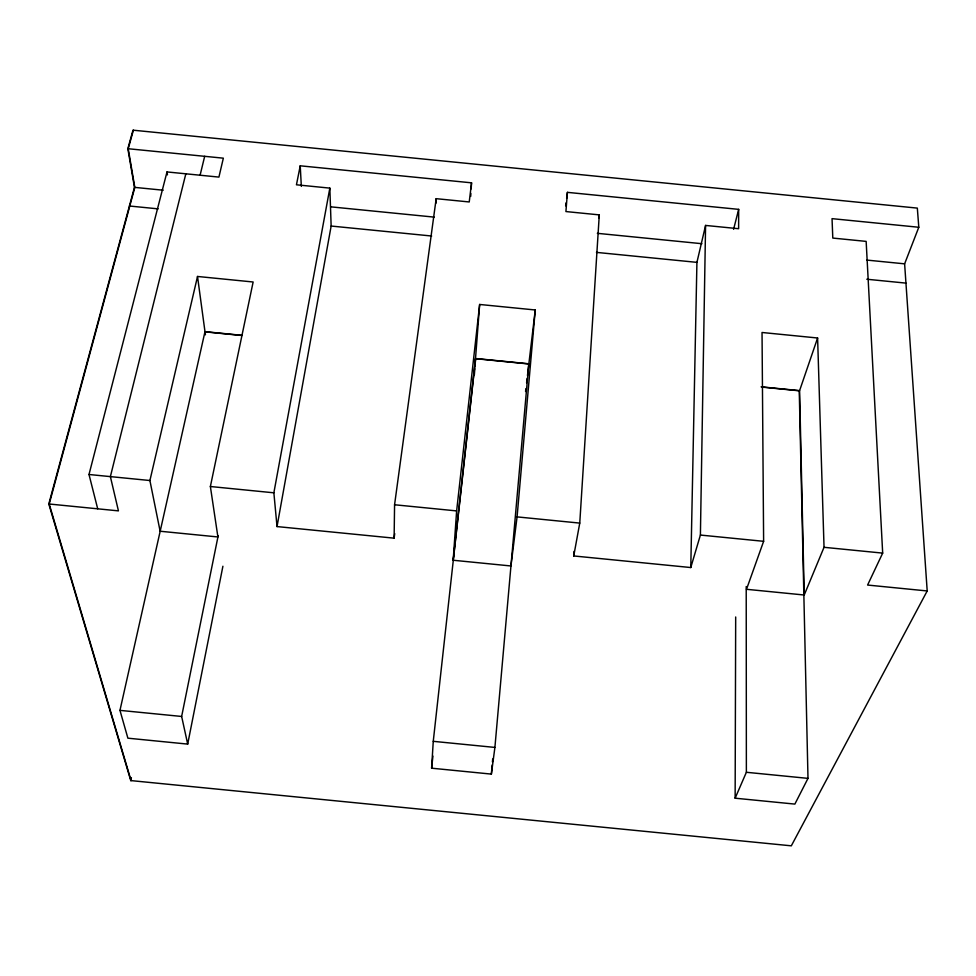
<?xml version="1.0" encoding="UTF-8"?>
<svg xmlns="http://www.w3.org/2000/svg" width="976" height="976" viewBox="0 0 976 976"><rect width="100%" height="100%" fill="white"/><g stroke="black" fill="none" stroke-linecap="round" stroke-linejoin="round"><path stroke-width="1.46" d="M762.293 387.13L799.246 390.79L807.994 778.372L794.867 804.09L735.135 798.197L735.684 616.978M566.629 198.36L567.422 192.357L738.673 209.364L738.625 228.713L705.575 225.432L696.925 262.361L690.776 567.544L573.742 555.954L574.034 551.391M394.121 538.166L394.572 504.763L436.174 198.677L469.236 201.959L471.554 182.829L300.23 165.81L296.448 184.793L329.839 188.124L331.145 226.042L277.025 526.576L394.121 538.166L394.719 533.64M690.776 567.544L700.402 535.055L705.575 225.432M435.991 203.191L436.174 198.677M479.655 304.463L456.634 510.912L453.181 560.248L510.936 565.97L517.073 516.89L535.251 309.978L479.655 304.463L475.519 358.497L528.833 363.792L494.905 747.421L491.367 774.102L431.599 768.197L433.259 741.333L475.605 358.692L528.846 363.975M470.688 196.42L470.883 193.407M471.164 188.868L471.554 182.829M573.742 555.954L579.756 523.099L599.288 214.879L565.921 211.56L567.422 192.357M474.373 374.686L474.824 368.867M475.044 365.963L475.605 358.692M491.367 774.102L492.172 765.001M492.441 761.963L492.709 758.938M453.181 560.248L475.519 358.497M431.599 768.197L432.929 756.083M525.564 391.498L525.905 388.594M526.601 382.799L527.113 378.456M527.467 375.565L535.251 309.978M565.641 205.851L566.031 202.862M598.825 217.855L599.288 214.879M277.025 526.576L273.866 492.807L329.839 188.124M197.518 276.464L149.901 480.521L160.125 531.237L217.904 536.959L210.377 486.512L253.138 281.991L197.518 276.464L204.984 331.669L119.963 710.369L127.893 738.185L187.697 744.102L222.906 566.239M187.697 744.102L181.646 716.457L218.173 535.763M130.76 780.58L48.8 503.97L134.456 187.355L127.844 148.694L133.004 130.174L917.33 208.108L918.794 227.262L904.618 263.837L927.2 590.956L791.316 845.826L130.76 780.58L131.394 777.628M200.092 175.229L204.679 156.319M185.83 173.813L110.373 476.617L118.438 510.875L48.8 503.97M733.586 229.323L738.673 209.364M97.698 508.813L88.999 474.495L167.006 171.935L218.917 177.095L223.345 158.173L127.844 148.694M133.37 130.211L128.222 148.73L134.822 187.392L49.215 504.019L131.065 780.605M804.224 595.006L799.588 390.644L817.607 338.001L762.036 332.487L763.622 541.314L746.506 589.297L804.224 595.006L824.037 547.304L817.607 338.001M735.135 798.197L746.372 772.284L746.213 586.515M918.794 227.262L832.04 218.648L832.796 238.071L866.151 241.389L882.682 553.111L867.591 585.051L927.2 590.956M204.984 331.669L242.024 335.341M761.109 386.825L799.588 390.644M242.036 335.524L205.045 331.852L205.436 334.829M88.999 474.495L149.901 480.521M210.377 486.512L273.866 492.807M394.572 504.763L456.634 510.912M517.073 516.89L579.756 523.099M700.402 535.055L763.622 541.314M824.037 547.304L882.682 553.111M119.963 710.369L181.646 716.457M433.259 741.333L494.905 747.421M746.372 772.284L807.994 778.372M134.456 187.355L163.212 190.21M331.12 206.875L434.247 217.123M597.336 233.325L701.927 243.707M866.908 260.092L904.618 263.837M129.405 206.009L158.136 208.864M331.145 226.042L431.66 236.021M596.458 252.381L696.925 262.361M866.798 279.234L905.948 283.113M167.006 171.935L167.445 174.887M300.23 165.81L301.34 186.392"/></g></svg>
